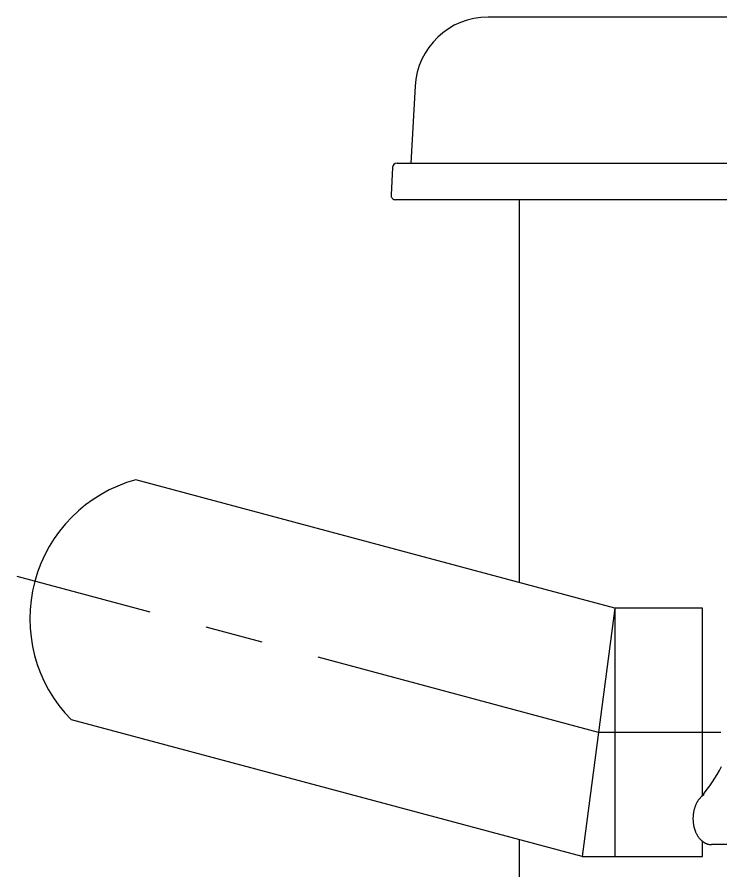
# Model space of a CAD drawing. Extents: x -248 to 886, y -950 to 197.
# Drawn here: x -235.9 to -158.9, y -420.6 to -327.1 of the extents above; entities that cross this region are included whole.
import ezdxf

# ---------------------------------------------------------------- set-up
doc = ezdxf.new("R2010")
doc.units = 0
doc.linetypes.add('CENTER', pattern=[50.8, 31.75, -6.35, 6.35, -6.35])
doc.layers.get('0').update_dxf_attribs({"linetype": 'CONTINUOUS'})
doc.layers.add('CENTER', color=1, linetype='CONTINUOUS')

msp = doc.modelspace()

# ---------------------------------------------------------------- linework, layer by layer
at = {"color": 7, "linetype": 'CONTINUOUS'}
for p, q in [((-146.092, -327.083), (-184.357, -327.083)), ((-192.346, -334.664), (-192.787, -343.083)), ((-194.815, -343.557), (-194.972, -346.557)), ((-194.316, -343.083), (-153.704, -343.083)), ((-153.6, -347.083), (-194.473, -347.083)), ((-180.9, -389.003), (-180.9, -347.083)), ((-170.475, -391.796), (-222.909, -377.746)), ((-170.475, -391.796), (-174.056, -418.996)), ((-160.881, -391.796), (-170.475, -391.796)), ((-170.475, -391.796), (-170.475, -418.996)), ((-160.881, -412.3), (-160.881, -391.796)), ((-174.056, -418.996), (-229.949, -404.019)), ((-180.9, -893.982), (-180.9, -417.162)), ((-160.881, -418.996), (-160.881, -417.332)), ((-143.083, -417.683), (-159.912, -417.683)), ((-174.056, -418.996), (-160.881, -418.996))]:
    msp.add_line(p, q, dxfattribs=at)
msp.add_polyline3d([(-160.715, -412.218, 0), (-160.754, -412.243, 0), (-160.793, -412.269, 0), (-160.831, -412.296, 0), (-160.869, -412.325, 0), (-160.907, -412.354, 0), (-160.944, -412.385, 0), (-160.981, -412.416, 0), (-161.017, -412.449, 0), (-161.053, -412.483, 0), (-161.088, -412.518, 0), (-161.123, -412.554, 0), (-161.157, -412.591, 0), (-161.19, -412.629, 0), (-161.223, -412.668, 0), (-161.256, -412.708, 0), (-161.287, -412.749, 0), (-161.318, -412.791, 0), (-161.349, -412.834, 0), (-161.379, -412.878, 0), (-161.408, -412.923, 0), (-161.436, -412.968, 0), (-161.464, -413.015, 0), (-161.491, -413.062, 0), (-161.518, -413.11, 0), (-161.543, -413.159, 0), (-161.568, -413.209, 0), (-161.592, -413.259, 0), (-161.616, -413.31, 0), (-161.638, -413.362, 0), (-161.66, -413.414, 0), (-161.681, -413.467, 0), (-161.701, -413.521, 0), (-161.721, -413.575, 0), (-161.739, -413.63, 0), (-161.757, -413.686, 0), (-161.774, -413.742, 0), (-161.79, -413.798, 0), (-161.805, -413.855, 0), (-161.819, -413.912, 0), (-161.833, -413.97, 0), (-161.845, -414.028, 0), (-161.857, -414.087, 0), (-161.868, -414.146, 0), (-161.878, -414.205, 0), (-161.887, -414.264, 0), (-161.895, -414.324, 0), (-161.902, -414.384, 0), (-161.909, -414.444, 0), (-161.914, -414.505, 0), (-161.919, -414.565, 0), (-161.922, -414.626, 0), (-161.925, -414.686, 0), (-161.927, -414.747, 0), (-161.927, -414.808, 0), (-161.927, -414.869, 0), (-161.926, -414.93, 0), (-161.924, -414.99, 0), (-161.922, -415.051, 0), (-161.918, -415.112, 0), (-161.913, -415.172, 0), (-161.908, -415.232, 0), (-161.901, -415.293, 0), (-161.894, -415.352, 0), (-161.885, -415.412, 0), (-161.876, -415.472, 0), (-161.866, -415.531, 0), (-161.855, -415.59, 0), (-161.843, -415.648, 0), (-161.83, -415.706, 0), (-161.817, -415.764, 0), (-161.802, -415.821, 0), (-161.787, -415.878, 0), (-161.771, -415.934, 0), (-161.754, -415.99, 0), (-161.736, -416.045, 0), (-161.717, -416.1, 0), (-161.698, -416.154, 0), (-161.677, -416.208, 0), (-161.656, -416.261, 0), (-161.634, -416.313, 0), (-161.611, -416.365, 0), (-161.588, -416.416, 0), (-161.564, -416.466, 0), (-161.539, -416.516, 0), (-161.513, -416.564, 0), (-161.486, -416.612, 0), (-161.459, -416.659, 0), (-161.431, -416.706, 0), (-161.403, -416.751, 0), (-161.373, -416.796, 0), (-161.343, -416.839, 0), (-161.313, -416.882, 0), (-161.282, -416.924, 0), (-161.25, -416.965, 0), (-161.217, -417.004, 0), (-161.184, -417.043, 0), (-161.15, -417.081, 0), (-161.116, -417.118, 0), (-161.081, -417.154, 0), (-161.046, -417.189, 0), (-161.01, -417.222, 0), (-160.974, -417.255, 0), (-160.937, -417.286, 0), (-160.9, -417.317, 0), (-160.862, -417.346, 0), (-160.824, -417.374, 0), (-160.786, -417.401, 0), (-160.747, -417.427, 0), (-160.707, -417.452, 0), (-160.668, -417.475, 0), (-160.628, -417.497, 0), (-160.587, -417.518, 0), (-160.546, -417.538, 0), (-160.505, -417.556, 0), (-160.464, -417.574, 0), (-160.423, -417.59, 0), (-160.381, -417.605, 0), (-160.339, -417.618, 0), (-160.297, -417.63, 0), (-160.255, -417.641, 0), (-160.212, -417.651, 0), (-160.17, -417.659, 0), (-160.127, -417.666, 0), (-160.084, -417.672, 0), (-160.041, -417.677, 0), (-159.998, -417.68, 0), (-159.955, -417.682, 0), (-159.912, -417.683, 0)], dxfattribs=at)
for centre, radius, start, end in [((-184.357, -335.083), 8, 90, 177), ((-194.316, -343.583), 0.5, 90, 177), ((-194.473, -346.583), 0.5, 177, 270), ((-218.744, -392.942), 15.756, 105.32892, 224.67108), ((-175.749, -400.187), 19.177, 320.42928, 332.17662)]:
    msp.add_arc(centre, radius, start, end, dxfattribs=at)
at = {"layer": 'CENTER', "color": 1, "linetype": 'CENTER'}
for p, q in [((-172.266, -405.396), (-235.895, -388.346)), ((-158.881, -405.396), (-172.266, -405.396))]:
    msp.add_line(p, q, dxfattribs=at)

doc.saveas('drawing.dxf')
